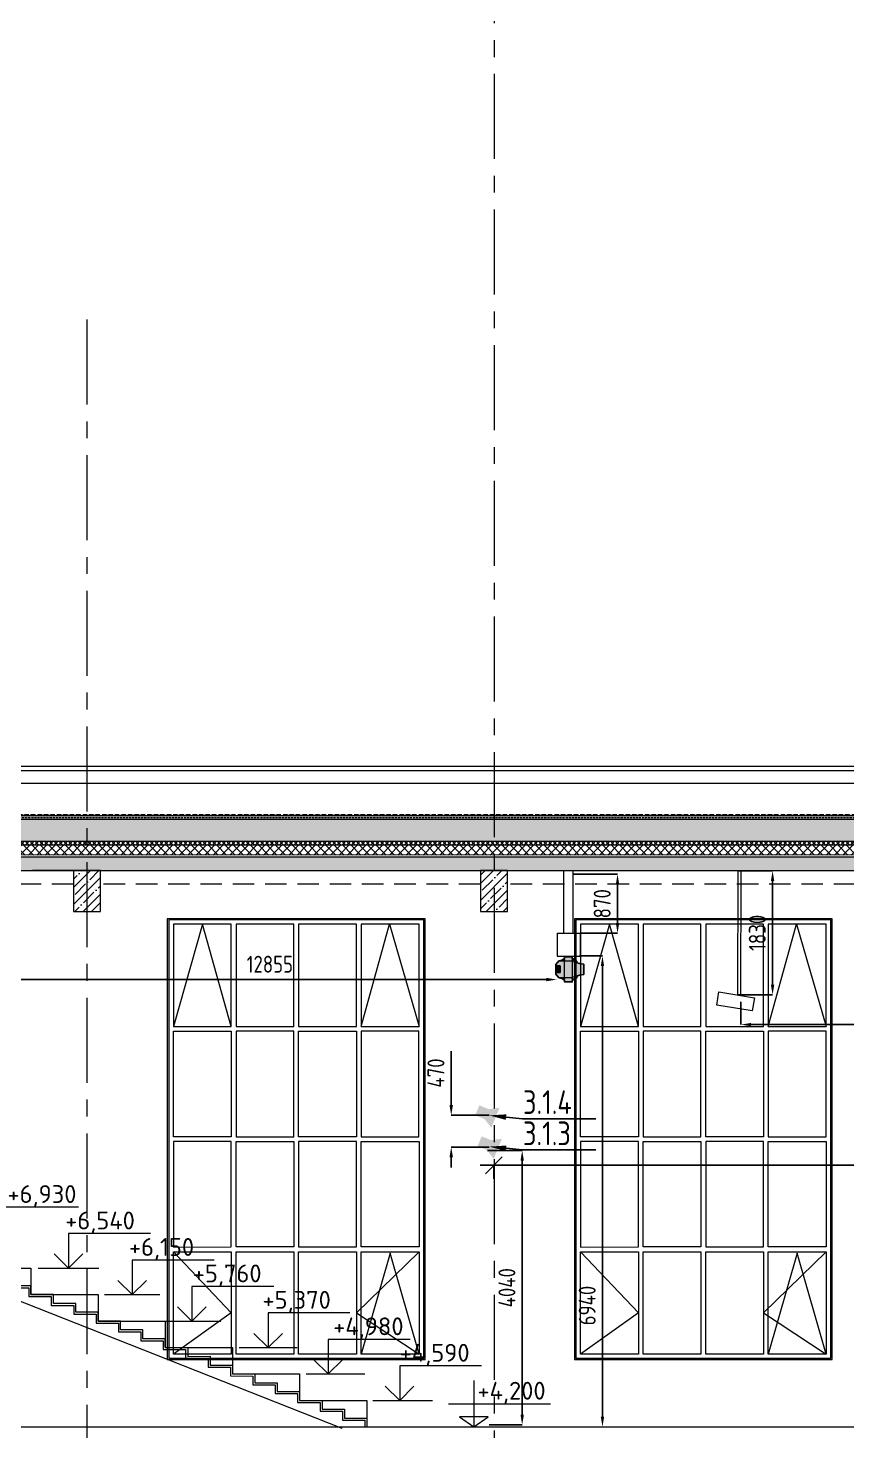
# Model space of a CAD drawing. Header units: millimetres. Extents: x 0 to 9491604, y -172998 to 295086.
# Drawn here: x 564408 to 576476, y -34291 to -13609 of the extents above; entities that cross this region are included whole.
import ezdxf
from ezdxf import colors
from ezdxf.entities.mleader import LeaderData, LeaderLine
from ezdxf.math import Vec2, Vec3

# ---------------------------------------------------------------- set-up
doc = ezdxf.new("R2010")
doc.units = ezdxf.units.MM
for name, pattern in [('ADSK_Штрих_ш3 п1_5', [4.5, 3, -1.5]), ('CENTER', [2, 1.25, -0.25, 0.25, -0.25]), ('CONTI', [0]), ('DASHED', [19.05, 12.7, -6.35]), ('HIDDEN2', [4.7625, 3.175, -1.5875])]:
    doc.linetypes.add(name, pattern=pattern)
for name, color, linetype, lineweight in [('24_Фасад_разрез_тонкая', 7, 'Continuous', 9), ('Lighting-Moving Light', 7, 'Continuous', 5), ('None', 7, 'Continuous', 5), ('АР_Окна', 4, 'Continuous', 9), ('АР_Оси', 7, 'Continuous', 25), ('АР_Отметки', 7, 'Continuous', 5), ('СТЕНЫ кирпич ЛИДЕР', 250, 'Continuous', 15), ('Штриховка', 7, 'Continuous', 5), ('Штриховка в сечении', 7, 'Continuous', 18)]:
    doc.layers.add(name, color=color, linetype=linetype, lineweight=lineweight)
doc.layers.add('EI_DIMS_DETAIL', color=7, linetype='Continuous')
doc.layers.add('PDF _0', color=7, linetype='Continuous')
doc.layers.add('Lighting-Input-2D', color=1, linetype='Continuous', lineweight=25, true_color=0xff0000)
doc.layers.add('АР_лестницы', color=7, linetype='Continuous', lineweight=15, true_color=0xff24ff)
doc.styles.add('PDF ISOCPEUR', font='isocpeur.ttf')
doc.styles.get("Standard").update_dxf_attribs({"font": 'GOST.TTF'})
doc.styles.add('ГОСТ 2.304', font='CS_Gost2304.shx', dxfattribs={"oblique": 10})
doc.dimstyles.get("Standard").update_dxf_attribs({"dimtxt": 250, "dimasz": 150, "dimexe": 0.18, "dimexo": 0.0625, "dimgap": 100, "dimtad": 1, "dimdec": 0, "dimrnd": 5, "dimzin": 0, "dimdsep": 46, "dimtxsty": 'Standard', "dimcen": 0.09, "dimadec": 0, "dimazin": 0, "dimtfac": 1, "dimtdec": 0, "dimtofl": 0, "dimtmove": 0, "dimatfit": 3, "dimfxl": 1, "dimtolj": 1, "dimtzin": 0, "dimarcsym": 0})
doc.dimstyles.new('СПДС', dxfattribs={"dimscale": 100, "dimtxt": 2.5, "dimasz": 2.5, "dimexe": 2, "dimexo": 0.625, "dimgap": 1, "dimtad": 1, "dimdec": 0, "dimrnd": 5, "dimtxsty": 'ГОСТ 2.304', "dimblk": 'OBLIQUE', "dimblk1": 'OBLIQUE', "dimblk2": 'OBLIQUE', "dimcen": 2.5, "dimdle": 2, "dimadec": 0, "dimazin": 2, "dimtfac": 0.75, "dimtdec": 4, "dimtmove": 1, "dimatfit": 3, "dimfxl": 1, "dimtfill": 1, "dimtolj": 1, "dimarcsym": 1})
pattern_1 = [(45, (117611.37, -326985.9), (-123.743687, 123.743687), []), (45, (117735.12, -326985.9), (-123.743687, 123.743687), [218.75, -43.75, 0, -43.75])]
pattern_2 = [(337.5886003, (-110766.57, -242659.351), (1.75006185, 4.243571658), [3.33838121, -1.251892954]), (67.5886003, (-110766.57, -242659.351), (-4.243571658, 1.75006185), [3.33838121, -1.251892954])]
pattern_3 = [(337.5886003, (-110732.3253, -243116.1396), (1.75006185, 4.243571658), [3.33838121, -1.251892954]), (67.5886003, (-110732.3253, -243116.1396), (-4.243571658, 1.75006185), [3.33838121, -1.251892954])]

# ---------------------------------------------------------------- blocks, each defined once
blk = doc.blocks.new('A$Cd8d14d9d')
at = {"lineweight": 9, "ltscale": 150}
for p, q in [((0, 682), (0, 0)), ((-372, 341), (1132, 341)), ((-380, 0), (380, 0))]:
    blk.add_line(p, q, dxfattribs=at)
blk.add_lwpolyline([(0, 0), (210, 147), (-210, 147), (0, 0)], dxfattribs=at)
blk = doc.blocks.new('*D307')
at = {"layer": 'Defpoints', "color": 0, "lineweight": 9, "transparency": 16777216}
for p in [(572536, -27289), (572873, -34229), (572873, -34229)]:
    blk.add_point(p, dxfattribs=at)
at = {"layer": 'EI_DIMS_DETAIL', "color": 0, "lineweight": -2, "transparency": 16777216}
for p, q in [((572536, -27289), (572873, -27289)), ((572873, -27439), (572873, -34079)), ((572873, -34229), (572873, -34229))]:
    blk.add_line(p, q, dxfattribs=at)
at = {"layer": 'EI_DIMS_DETAIL', "color": 0, "lineweight": 9, "transparency": 16777216}
for points in [[(572848, -27439), (572898, -27439), (572873, -27289)], [(572848, -34079), (572898, -34079), (572873, -34229)]]:
    blk.add_solid(points, dxfattribs=at)
at = {"layer": 'EI_DIMS_DETAIL', "color": 0, "lineweight": 9, "transparency": 16777216, "insert": (572648, -32443), "char_height": 250, "attachment_point": 5, "rotation": 90}
blk.add_mtext('\\A1;6940', dxfattribs=at)
blk = doc.blocks.new('*D308')
at = {"layer": 'Defpoints', "color": 0, "lineweight": 9, "transparency": 16777216}
for p in [(559345, -27635, -950), (559345, -27637), (572198, -27637)]:
    blk.add_point(p, dxfattribs=at)
at = {"layer": 'EI_DIMS_DETAIL', "color": 0, "lineweight": -2, "transparency": 16777216}
for p, q in [((559345, -27635), (559345, -27637)), ((572048, -27637), (559495, -27637)), ((572198, -27636), (572198, -27636))]:
    blk.add_line(p, q, dxfattribs=at)
at = {"layer": 'EI_DIMS_DETAIL', "color": 0, "lineweight": 9, "transparency": 16777216}
for points in [[(559495, -27612), (559495, -27662), (559345, -27637)], [(572048, -27612), (572048, -27662), (572198, -27637)]]:
    blk.add_solid(points, dxfattribs=at)
at = {"layer": 'EI_DIMS_DETAIL', "color": 0, "lineweight": 9, "transparency": 16777216, "insert": (567971, -27411), "char_height": 250, "attachment_point": 5}
blk.add_mtext('\\A1;12855', dxfattribs=at)
blk = doc.blocks.new('Group-202')
at = {"layer": 'Lighting-Input-2D', "linetype": 'Continuous', "lineweight": 0, "true_color": 0x00ffff}
blk.add_hatch(color=4, dxfattribs=at).paths.add_polyline_path([(-52, -122), (48, -122), (48, -172), (-52, -172)])
at = {"layer": 'Lighting-Moving Light', "linetype": 'Continuous', "lineweight": 0, "true_color": 0x00ffff, "transparency": 33554687}
h = blk.add_hatch(color=4, dxfattribs=at)
edge = h.paths.add_edge_path()
edge.add_line((127, -139), (71, -186))
edge.add_line((71, -186), (-71, -186))
edge.add_line((-71, -186), (-127, -139))
edge.add_line((-127, -139), (-127, -119))
edge.add_line((-127, -119), (-130, -116))
edge.add_line((-130, -116), (-130, -100))
edge.add_arc((-125, -90), 11.3, 231.4619, 243.69, ccw=False)
edge.add_arc((-52, -11), 119, 216.854, 227.8944, ccw=False)
edge.add_arc((-40, 0), 135, 204.9608, 217.5053, ccw=False)
edge.add_line((-162, -57), (-185, -57))
edge.add_line((-185, -57), (-185, 57))
edge.add_line((-185, 57), (-162, 57))
edge.add_arc((-40, 0), 135, 132.7569, 154.9971, ccw=False)
edge.add_arc((-129, 96), 4.36, 103.059, 133.878, ccw=False)
edge.add_line((-130, 100), (-130, 116))
edge.add_line((-130, 116), (-118, 127))
edge.add_arc((0, 1670), 1548, 265.6232, 266.354)
edge.add_line((-98, 125), (-87, 164))
edge.add_line((-87, 164), (-87, 164))
edge.add_line((-87, 164), (-75, 225))
edge.add_arc((-74, 225), 0.993, 89.652, 168.5638, ccw=False)
edge.add_line((-74, 226), (74, 226))
edge.add_arc((74, 225), 0.993, 11.4362, 90.348, ccw=False)
edge.add_line((75, 225), (87, 164))
edge.add_line((87, 164), (87, 164))
edge.add_line((87, 164), (98, 125))
edge.add_arc((0, 1670), 1548, 273.646, 274.3768)
edge.add_line((118, 127), (130, 116))
edge.add_line((130, 116), (130, 100))
edge.add_arc((129, 96), 4.36, 46.122, 76.941, ccw=False)
edge.add_arc((40, 0), 135, 25.0029, 47.2431, ccw=False)
edge.add_line((162, 57), (185, 57))
edge.add_line((185, 57), (185, -57))
edge.add_line((185, -57), (162, -57))
edge.add_arc((40, 0), 135, 322.4947, 335.0392, ccw=False)
edge.add_arc((52, -11), 119, 312.1056, 323.146, ccw=False)
edge.add_arc((125, -90), 11.3, 296.31, 308.5381, ccw=False)
edge.add_line((130, -100), (130, -116))
edge.add_line((130, -116), (127, -119))
edge.add_line((127, -119), (127, -139))
edge = h.paths.add_edge_path()
edge.add_line((130, 71), (130, 57))
edge.add_line((130, 57), (142, 57))
edge.add_arc((60, 0), 100, 34.7913, 44.4762)
edge.add_arc((129, 68), 3.3, 40.9213, 76.795)
edge = h.paths.add_edge_path()
edge.add_arc((-60, 0), 100, 135.5238, 145.2087)
edge.add_line((-142, 57), (-130, 57))
edge.add_line((-130, 57), (-130, 71))
edge.add_arc((-129, 68), 3.3, 103.205, 139.0787)
edge = h.paths.add_edge_path()
edge.add_line((-130, -71), (-130, -57))
edge.add_line((-130, -57), (-142, -57))
edge.add_arc((-60, 0), 100, 214.728, 224.4692)
edge.add_arc((-128, -67), 4.96, 223.9551, 248.3394)
edge = h.paths.add_edge_path()
edge.add_arc((60, 0), 100, 315.5308, 325.272)
edge.add_line((142, -57), (130, -57))
edge.add_line((130, -57), (130, -71))
edge.add_arc((128, -67), 4.96, 291.6606, 316.0449)
h = blk.add_hatch(color=4, dxfattribs=at)
edge = h.paths.add_edge_path()
edge.add_line((0, -186), (-71, -186))
edge.add_line((-71, -186), (-127, -139))
edge.add_line((-127, -139), (-127, 45))
edge.add_line((-127, 45), (-121, 51))
edge.add_line((-121, 51), (-87, 164))
edge.add_line((-87, 164), (-87, 164))
edge.add_line((-87, 164), (-75, 225))
edge.add_arc((-74, 225), 0.993, 89.652, 168.5638, ccw=False)
edge.add_line((-74, 226), (74, 226))
edge.add_arc((74, 225), 0.993, 11.4362, 90.348, ccw=False)
edge.add_line((75, 225), (87, 164))
edge.add_line((87, 164), (87, 164))
edge.add_line((87, 164), (121, 51))
edge.add_line((121, 51), (127, 45))
edge.add_line((127, 45), (127, -139))
edge.add_line((127, -139), (71, -186))
edge.add_line((71, -186), (0, -186))
blk.add_hatch(color=4, dxfattribs=at).paths.add_polyline_path([(-185, 57), (185, 57), (185, -57), (-185, -57)])
at = {"layer": 'Lighting-Input-2D', "flags": 128}
blk.add_lwpolyline([(-52, -122), (48, -122), (48, -172), (-52, -172)], close=True, dxfattribs=at)
at = {"layer": 'Lighting-Moving Light', "color": 7, "linetype": 'Continuous', "lineweight": 25, "transparency": 33554687, "flags": 128}
for points in [[(127, -139), (71, -186), (-71, -186), (-127, -139), (-127, -119), (-130, -116), (-130, -100, -0.053406), (-132, -99, -0.04821), (-147, -82, -0.05479), (-162, -57), (-185, -57), (-185, 57), (-162, 57, -0.097347), (-132, 99, -0.13529), (-130, 100), (-130, 116), (-118, 127, 0.003189), (-98, 125), (-87, 164), (-87, 164), (-75, 225, -0.358602), (-74, 226), (74, 226, -0.358602), (75, 225), (87, 164), (87, 164), (98, 125, 0.003189), (118, 127), (130, 116), (130, 100, -0.13529), (132, 99, -0.097347), (162, 57), (185, 57), (185, -57), (162, -57, -0.05479), (147, -82, -0.04821), (132, -99, -0.053406), (130, -100), (130, -116), (127, -119)], [(-131, 70, 0.042284), (-142, 57), (-130, 57), (-130, 71, 0.15782), (-131, 70)], [(130, 71), (130, 57), (142, 57, 0.042284), (131, 70, 0.15782), (130, 71)], [(-130, -71), (-130, -57), (-142, -57, 0.04253), (-131, -70, 0.1068), (-130, -71)], [(131, -70, 0.04253), (142, -57), (130, -57), (130, -71, 0.1068), (131, -70)]]:
    blk.add_lwpolyline(points, format="xyb", close=True, dxfattribs=at)
at = {"layer": 'Lighting-Moving Light', "color": 7, "linetype": 'Continuous', "lineweight": 18, "transparency": 33554687, "flags": 128}
blk.add_lwpolyline([(0, -186), (-71, -186), (-127, -139), (-127, 45), (-121, 51), (-87, 164), (-87, 164), (-75, 225, -0.358602), (-74, 226), (74, 226, -0.358602), (75, 225), (87, 164), (87, 164), (121, 51), (127, 45), (127, -139), (71, -186)], format="xyb", close=True, dxfattribs=at)
blk.add_lwpolyline([(-185, 57), (185, 57), (185, -57), (-185, -57)], close=True, dxfattribs=at)
at = {"layer": 'None', "color": 0, "flags": 1}
for tag in ['3D_Symbol_Name', 'Model_Name', 'Inst_Type', 'FixtureID', 'GDTF_Fixture_Name', 'GDTF_Fixture_Mode', 'Power_Connector', 'Wattage', 'Lamp', 'Frame_Size_Imp', 'Frame_Size_Metric', 'Weight', 'Device_Type', 'Beam_Angle', 'Field_Angle', 'Beam_Angle_2', 'Field_Angle_2', 'Candlepower', 'Num_Channels', 'Remarks', 'Drawn_By']:
    blk.add_attdef(tag, (-185, -186), '', height=0.18, dxfattribs=at)
blk = doc.blocks.new('NNA_TransformGroup (2D)-81')
at = {"layer": 'None', "color": 7, "transparency": 33554687}
blk.add_blockref('Group-202', (0, 0), dxfattribs=at)
blk = doc.blocks.new('Lighting Device (2D)-81')
at = {"layer": 'None', "color": 7, "transparency": 33554687}
blk.add_blockref('NNA_TransformGroup (2D)-81', (0, 0), dxfattribs=at)
at = {"layer": 'None', "color": 0, "flags": 1}
for tag in ['3D_Symbol_Name', 'Model_Name', 'Inst_Type', 'FixtureID', 'GDTF_Fixture_Name', 'GDTF_Fixture_Mode', 'Power_Connector', 'Wattage', 'Lamp', 'Frame_Size_Imp', 'Frame_Size_Metric', 'Weight', 'Device_Type', 'Beam_Angle', 'Field_Angle', 'Beam_Angle_2', 'Field_Angle_2', 'Candlepower', 'Num_Channels', 'Remarks', 'Drawn_By']:
    blk.add_attdef(tag, (8075, -9011), '', height=0.18, dxfattribs=at)
blk = doc.blocks.new('*D309')
at = {"layer": 'Defpoints', "color": 0, "lineweight": 9, "transparency": 16777216}
for p in [(572442, -26084), (573095, -26084), (572545, -26954)]:
    blk.add_point(p, dxfattribs=at)
at = {"layer": 'EI_DIMS_DETAIL', "color": 0, "lineweight": -2, "transparency": 16777216}
for p, q in [((572442, -26084), (573095, -26084)), ((573095, -26804), (573095, -26234)), ((572545, -26954), (573095, -26954))]:
    blk.add_line(p, q, dxfattribs=at)
at = {"layer": 'EI_DIMS_DETAIL', "color": 0, "lineweight": 9, "transparency": 16777216}
for points in [[(573070, -26234), (573120, -26234), (573095, -26084)], [(573070, -26804), (573120, -26804), (573095, -26954)]]:
    blk.add_solid(points, dxfattribs=at)
at = {"layer": 'EI_DIMS_DETAIL', "color": 0, "lineweight": 9, "transparency": 16777216, "insert": (572869, -26519), "char_height": 250, "attachment_point": 5, "rotation": 90}
blk.add_mtext('\\A1;870', dxfattribs=at)
blk = doc.blocks.new('*D302')
at = {"layer": 'Defpoints', "color": 0, "lineweight": 9, "transparency": 16777216}
for p in [(571178, -30159), (571205, -34201), (571690, -34201)]:
    blk.add_point(p, dxfattribs=at)
at = {"layer": 'EI_DIMS_DETAIL', "color": 0, "lineweight": -2, "transparency": 16777216}
for p, q in [((571178, -30159), (571691, -30159)), ((571690, -30309), (571690, -34051)), ((571205, -34201), (571691, -34201))]:
    blk.add_line(p, q, dxfattribs=at)
at = {"layer": 'EI_DIMS_DETAIL', "color": 0, "lineweight": 9, "transparency": 16777216}
for points in [[(571665, -30309), (571715, -30309), (571690, -30159)], [(571665, -34051), (571715, -34051), (571690, -34201)]]:
    blk.add_solid(points, dxfattribs=at)
at = {"layer": 'EI_DIMS_DETAIL', "color": 0, "lineweight": 9, "transparency": 16777216, "insert": (571465, -32180), "char_height": 250, "attachment_point": 5, "rotation": 90}
blk.add_mtext('\\A1;4040', dxfattribs=at)
blk = doc.blocks.new('*D303')
at = {"layer": 'Defpoints', "color": 0, "lineweight": 9, "transparency": 16777216}
for p in [(570644, -29638), (571205, -29638), (571205, -30107)]:
    blk.add_point(p, dxfattribs=at)
at = {"layer": 'EI_DIMS_DETAIL', "color": 0, "lineweight": -2, "transparency": 16777216}
for p, q in [((570644, -29488), (570644, -28691)), ((571205, -29638), (570644, -29638)), ((571205, -30107), (570644, -30107)), ((570644, -30257), (570644, -30407))]:
    blk.add_line(p, q, dxfattribs=at)
at = {"layer": 'EI_DIMS_DETAIL', "color": 0, "lineweight": 9, "transparency": 16777216}
for points in [[(570619, -29488), (570669, -29488), (570644, -29638)], [(570619, -30257), (570669, -30257), (570644, -30107)]]:
    blk.add_solid(points, dxfattribs=at)
at = {"layer": 'EI_DIMS_DETAIL', "color": 0, "lineweight": 9, "transparency": 16777216, "insert": (570419, -29015), "char_height": 250, "attachment_point": 5, "rotation": 90}
blk.add_mtext('\\A1;470', dxfattribs=at)
blk = doc.blocks.new('_Oblique')
at = {"color": 0, "linetype": 'ByBlock', "lineweight": -2}
blk.add_line((-0.5, -0.5), (0.5, 0.5), dxfattribs=at)
blk = doc.blocks.new('*D304')
at = {"layer": 'Defpoints', "color": 0, "lineweight": 9, "ltscale": 100, "transparency": 16777216}
for p in [(571272, -30320), (583059, -30320), (583059, -30374)]:
    blk.add_point(p, dxfattribs=at)
at = {"layer": 'EI_DIMS_DETAIL', "color": 0, "lineweight": -2, "ltscale": 100, "transparency": 16777216}
for p, q in [((571072, -30374), (583259, -30374)), ((571272, -30382), (571272, -30574)), ((583059, -30382), (583059, -30574))]:
    blk.add_line(p, q, dxfattribs=at)
at = {"layer": 'EI_DIMS_DETAIL', "color": 0, "lineweight": -2, "ltscale": 100, "transparency": 16777216, "xscale": 250, "yscale": 250, "zscale": 250, "rotation": 180}
blk.add_blockref('_Oblique', (571272, -30374), dxfattribs=at)
at = {"layer": 'EI_DIMS_DETAIL', "color": 0, "lineweight": -2, "ltscale": 100, "transparency": 16777216, "xscale": 250, "yscale": 250, "zscale": 250}
blk.add_blockref('_Oblique', (583059, -30374), dxfattribs=at)
at = {"layer": 'EI_DIMS_DETAIL', "color": 0, "lineweight": 9, "ltscale": 100, "transparency": 16777216, "insert": (577165, -30149), "char_height": 250, "attachment_point": 5, "style": 'ГОСТ 2.304', "bg_fill": 3, "box_fill_scale": 1.1, "bg_fill_color": 256, "bg_fill_true_color": 13158600, "bg_fill_transparency": 0}
blk.add_mtext('\\A1;11785', dxfattribs=at)
blk = doc.blocks.new('*D305')
at = {"color": 0, "lineweight": -2, "transparency": 16777216}
for p, q in [((574914, -27964), (574914, -28301)), ((575064, -28301), (582760, -28301)), ((582910, -28340), (582910, -28300))]:
    blk.add_line(p, q, dxfattribs=at)
at = {"color": 0, "lineweight": 9, "transparency": 16777216}
for points in [[(575064, -28276), (575064, -28326), (574914, -28301)], [(582760, -28276), (582760, -28326), (582910, -28301)]]:
    blk.add_solid(points, dxfattribs=at)
at = {"layer": 'Defpoints', "color": 0, "lineweight": 9, "transparency": 16777216}
for p in [(574914, -27964, 0), (582910, -28301), (582910, -28340, 0)]:
    blk.add_point(p, dxfattribs=at)
at = {"color": 0, "lineweight": 9, "transparency": 16777216, "insert": (578752, -28076), "char_height": 250, "attachment_point": 5}
blk.add_mtext('\\A1;7995', dxfattribs=at)
blk = doc.blocks.new('*D310')
at = {"layer": 'Defpoints', "color": 0, "lineweight": 9, "transparency": 16777216}
for p in [(574913, -26034), (575380, -26034), (574911, -27862)]:
    blk.add_point(p, dxfattribs=at)
at = {"layer": 'EI_DIMS_DETAIL', "color": 0, "lineweight": -2, "transparency": 16777216}
for p, q in [((574913, -26034), (575380, -26034)), ((575380, -27712), (575380, -26184)), ((574911, -27862), (575380, -27862))]:
    blk.add_line(p, q, dxfattribs=at)
at = {"layer": 'EI_DIMS_DETAIL', "color": 0, "lineweight": 9, "transparency": 16777216}
for points in [[(575355, -26184), (575405, -26184), (575380, -26034)], [(575355, -27712), (575405, -27712), (575380, -27862)]]:
    blk.add_solid(points, dxfattribs=at)
at = {"layer": 'EI_DIMS_DETAIL', "color": 0, "lineweight": 9, "transparency": 16777216, "insert": (575155, -26948), "char_height": 250, "attachment_point": 5, "rotation": 90}
blk.add_mtext('\\A1;1830', dxfattribs=at)

msp = doc.modelspace()

# ---------------------------------------------------------------- hatches: boundary and pattern name
at = {"lineweight": 9, "ltscale": 100, "transparency": 33554687}
h = msp.add_hatch(dxfattribs=at)
h.set_pattern_fill('ANSI35', color=0, scale=700)
h.set_pattern_definition(pattern_1)
h.paths.add_polyline_path([(607535.1, -25831.3), (558720, -25831.3), (558720.1, -26031.3), (570820.2, -26031.4), (570876.1, -26031.3), (607535.1, -26031.2)])
h = msp.add_hatch(dxfattribs=at)
h.set_pattern_fill('ANSI35', color=0, scale=700)
h.set_pattern_definition(pattern_1)
h.paths.add_polyline_path([(565474.4, -26031.3), (565075.7, -26031.3), (565075.3, -26631.3), (565075.2, -26631.3), (565275.1, -26631.3), (565476.1, -26631.3)])
h = msp.add_hatch(dxfattribs=at)
h.set_pattern_fill('ANSI35', color=0, scale=700)
h.set_pattern_definition(pattern_1)
h.paths.add_polyline_path([(571474.4, -26031.3), (571075.7, -26031.3), (571075.3, -26631.3), (571275.1, -26631.3), (571075.2, -26631.3), (571476.1, -26631.3)])
at = {"lineweight": 9}
h = msp.add_hatch(dxfattribs=at)
h.set_pattern_fill('ANGLE', color=5, scale=0.657162, angle=-22.4114)
h.set_pattern_definition(pattern_2)
h.paths.add_polyline_path([(571058.5, -29490.9), (571196.6, -29547.8), (571136, -29694.7), (570997.9, -29637.8)])
edge = h.paths.add_edge_path()
edge.add_line((571196.6, -29547.8), (571356.8, -29526.4))
h = msp.add_hatch(dxfattribs=at)
h.set_pattern_fill('ANGLE', color=5, scale=0.657162, angle=-22.4114)
h.set_pattern_definition(pattern_2)
edge = h.paths.add_edge_path()
edge.add_line((571196.6, -29547.8), (571356.8, -29526.4))
edge.add_line((571356.8, -29526.4), (571234.8, -29822.4))
edge.add_line((571136, -29694.7), (571234.8, -29822.4))
h = msp.add_hatch(dxfattribs=at)
h.set_pattern_fill('ANGLE', color=5, scale=0.657162, angle=-22.4114)
h.set_pattern_definition(pattern_3)
h.paths.add_polyline_path([(571092.7, -29947.6), (571230.8, -30004.6), (571170.2, -30151.5), (571032.2, -30094.6)])
edge = h.paths.add_edge_path()
edge.add_line((571230.8, -30004.6), (571391.1, -29983.2))
h = msp.add_hatch(dxfattribs=at)
h.set_pattern_fill('ANGLE', color=5, scale=0.657162, angle=-22.4114)
h.set_pattern_definition(pattern_3)
edge = h.paths.add_edge_path()
edge.add_line((571230.8, -30004.6), (571391.1, -29983.2))
edge.add_line((571391.1, -29983.2), (571269, -30279.2))
edge.add_line((571170.2, -30151.5), (571269, -30279.2))
at = {"layer": 'Штриховка', "lineweight": 9, "transparency": 33554636}
h = msp.add_hatch(dxfattribs=at)
h.set_pattern_fill('AR-SAND', color=256, scale=20)
h.set_pattern_definition([(37.5, (117611.372, -326985.25), (-1.2598672, 38.5364754), [0, -30.4, 0, -34, 0, -32.5]), (7.5, (117611.37, -326985.25), (35.395534, 56.4429213), [0, -16.4, 0, -27.4, 0, -10.5]), (327.5, (117586.772, -326985.25), (62.2828372, 0.113181), [0, -10, 0, -36, 0, -47]), (317.5, (117586.77, -326985.25), (60.122532, 17.5535113), [0, -5, 0, -23.6, 0, -27])])
h.paths.add_polyline_path([(607149.3, -25219.8), (607149.3, -25271.7), (559100.8, -25271.8), (559100.8, -25219.7)])
h = msp.add_hatch(dxfattribs=at)
h.set_pattern_fill('ANSI37', color=256, scale=400)
h.set_pattern_definition([(45, (423361.767, -326958.16), (-35.355339, 35.355339), []), (135, (423361.767, -326958.16), (-35.355339, -35.355339), [])])
h.paths.add_polyline_path([(607149.3, -25599.3), (607149.3, -25651.2), (559100.8, -25651.3), (559100.8, -25599.2)])
h = msp.add_hatch(dxfattribs=at)
h.set_pattern_fill('ANSI37', color=256, scale=700)
h.set_pattern_definition([(45, (117611.44, -326955.85), (-61.871843, 61.871843), []), (135, (117611.44, -326955.85), (-61.871843, -61.871843), [])])
h.paths.add_polyline_path([(607025.1, -25651.3), (559360.1, -25651.3), (559360.2, -25801.2), (570720.2, -25801.3), (570746.4, -25801.3), (607025.1, -25801.3)])
at = {"layer": 'Штриховка в сечении', "lineweight": 9, "ltscale": 2, "transparency": 33554636}
h = msp.add_hatch(dxfattribs=at)
h.set_pattern_fill('GRAVEL', color=256, scale=400)
h.set_pattern_definition([(228.0127875, (117899.372, -326585.895), (-3200, -3600), [53.8144, -5327.63522]), (184.9697407, (117863.372, -326625.895), (4800, 400), [92.3472, -9142.3699]), (132.510447, (117771.372, -326633.895), (4000, -4400), [65.1152, -6446.41304]), (267.273689, (117615.372, -326733.895), (400, 8000), [84.0952, -8325.42322]), (292.833654, (117611.372, -326817.895), (-2000, 4800), [82.462, -8163.74925]), (357.273689, (117643.372, -326893.895), (-8000, 400), [84.0952, -8325.42322]), (37.6942405, (117727.372, -326897.895), (-5200, -4000), [111.2116, -11009.93942]), (72.2553284, (117815.372, -326829.895), (2800, 8800), [104.9952, -10394.5286]), (121.4295656, (117847.372, -326729.895), (-3200, 5200), [84.38, -8353.62924]), (175.236358, (117803.372, -326657.895), (4400, -400), [96.3328, -4720.30503]), (222.3974378, (117707.372, -326649.895), (-4800, -4400), [124.5792, -12333.35]), (138.814075, (118011.372, -326737.895), (-2800, 2400), [42.5204, -4209.53793]), (171.4692344, (117979.372, -326709.895), (5200, -800), [80.8948, -8008.60457]), (225, (117899.37, -326697.9), (-4e-14, -400), [56.5684, -509.11702]), (203.19859, (117871.37, -326649.895), (2000, 800), [30.4632, -3015.84604]), (291.80141, (117843.37, -326661.895), (-400, 1200), [43.0812, -2110.98472]), (30.963757, (117859.37, -326701.895), (1200, 800), [69.9716, -2262.40916]), (161.56505, (117919.37, -326665.9), (800, -400), [50.5964, -1214.31466]), (16.3895403, (117611.372, -326661.895), (4000, 1200), [70.88, -7017.13806]), (70.346176, (117679.372, -326641.895), (-1600, -4400), [59.4644, -5886.9631]), (293.19859, (117919.37, -326585.895), (-800, 2000), [60.926, -2985.38324]), (343.6104597, (117943.372, -326641.895), (-4000, 1200), [70.88, -7017.13806]), (339.443955, (117611.372, -326909.895), (-2000, 800), [68.352, -3349.2495]), (294.7751406, (117675.372, -326933.895), (-2000, 4400), [57.2712, -5669.85723]), (66.80141, (117923.37, -326985.895), (800, 2000), [60.926, -2985.38324]), (17.3540246, (117947.372, -326929.895), (-5200, -1600), [67.0524, -6638.16945]), (69.443955, (117727.372, -326985.895), (-800, -2000), [34.176, -3383.4255]), (101.309932, (117899.37, -326985.895), (-400, 1600), [20.396, -2019.2118]), (165.963757, (117895.37, -326965.895), (1200, -400), [82.462, -1566.78025]), (186.009006, (117815.372, -326945.895), (4000, 400), [76.42, -7565.56927]), (303.690068, (117859.37, -326737.9), (-400, 800), [57.6888, -1384.5317]), (353.1572266, (117891.372, -326785.895), (6800, -800), [100.7176, -9971.02505]), (60.945396, (117991.372, -326797.895), (-1600, -2800), [41.1824, -4077.06966]), (90, (118011.37, -326761.9), (-400, 400), [24, -376]), (120.256437, (117807.372, -326933.895), (1600, -2800), [55.5696, -5501.408]), (48.0127875, (117779.372, -326885.895), (3200, 3600), [107.6288, -5273.82082]), (0, (117851.37, -326805.9), (400, 400), [104, -296]), (325.3048465, (117955.372, -326805.895), (4000, -2800), [63.2456, -6261.30972]), (254.054604, (118007.37, -326841.895), (-400, -1600), [58.2408, -2853.80316]), (207.6459754, (117991.372, -326897.895), (-7600, -4000), [94.826, -9387.78967]), (175.4260787, (117907.372, -326941.895), (-5200, 400), [100.3196, -9931.62936])])
h.paths.add_polyline_path([(607148.8, -25271.8), (559100.8, -25271.8), (559100.9, -25599.2), (570720.2, -25599.2), (570862.4, -25599.2), (607149.8, -25599.3)])

# ---------------------------------------------------------------- linework, layer by layer
at = {"lineweight": 9, "ltscale": 150}
msp.add_line((559100.8, -25219.8), (607149.3, -25219.8), dxfattribs=at)
at = {"linetype": 'ADSK_Штрих_ш3 п1_5', "lineweight": 9, "ltscale": 10}
msp.add_line((559100.8, -25249.6), (607149.3, -25249.6), dxfattribs=at)
at = {"color": 1, "lineweight": 9}
for p, q in [((572304.1, -26954.4), (572304.1, -26044.8)), ((572440.7, -26954.4), (572440.7, -26042.6))]:
    msp.add_line(p, q, dxfattribs=at)
at = {"lineweight": 9}
for p, q in [((572206.9, -26954.4), (572206.9, -27292.4)), ((572206.9, -26954.4), (572544.9, -26954.4)), ((572544.9, -26954.4), (572544.9, -27292.4)), ((572206.9, -27292.4), (572544.9, -27292.4))]:
    msp.add_line(p, q, dxfattribs=at)
at = {"lineweight": 9, "ltscale": 100}
for points in [[(565075.2, -26631.3), (565474.9, -26631.3), (565474.9, -26031.3), (565075.2, -26031.3)], [(571075.2, -26631.3), (571474.9, -26631.3), (571474.9, -26031.3), (571075.2, -26031.3)]]:
    msp.add_lwpolyline(points, close=True, dxfattribs=at)
at = {"color": 1, "lineweight": 9, "elevation": -893.3}
msp.add_lwpolyline([(574873.5, -26034.4), (574913, -26034.4), (574907.8, -27862.6), (574868.3, -27862.6)], close=True, dxfattribs=at)
at = {"lineweight": 9, "elevation": -893.3}
msp.add_lwpolyline([(575111.4, -27904), (575078.2, -28100), (574556.6, -28011.8), (574589.8, -27815.8)], close=True, dxfattribs=at)
at = {"layer": '24_Фасад_разрез_тонкая', "linetype": 'DASHED', "lineweight": 9, "ltscale": 7}
msp.add_line((559100.8, -25213.8), (607149.3, -25213.8), dxfattribs=at)
at = {"layer": '24_Фасад_разрез_тонкая', "linetype": 'DASHED', "lineweight": 9, "ltscale": 5}
msp.add_line((559211.8, -25203.5), (607044.2, -25203.5), dxfattribs=at)
at = {"layer": '24_Фасад_разрез_тонкая', "lineweight": 9}
for points in [[(607149.3, -25599.3), (559100.8, -25599.2)], [(607026.1, -25800.2), (559360.2, -25801.2)]]:
    msp.add_lwpolyline(points, dxfattribs=at)
at = {"layer": 'PDF _0', "lineweight": 9, "elevation": -1900}
for points in [[(565152.9, -30991.3), (563946.9, -30991.3), (563946.9, -31501.3), (563733.6, -31292.4), (563946.9, -31501.3), (564155.9, -31292.4)], [(566210, -31381.3), (565004.1, -31381.3), (565004.1, -31891.3), (564790.8, -31682.4), (565004.1, -31891.3), (565213, -31682.4)], [(567149.1, -31771.3), (565943.2, -31771.3), (565943.2, -32281.3), (565729.8, -32072.4), (565943.2, -32281.3), (566152.1, -32072.4)], [(568029.2, -32161.3), (566823.3, -32161.3), (566823.3, -32671.3), (566610, -32462.4), (566823.3, -32671.3), (567032.2, -32462.4)]]:
    msp.add_lwpolyline(points, dxfattribs=at)
at = {"layer": 'PDF _0', "lineweight": 9}
for points in [[(569152, -32551.4), (567946.1, -32551.4), (567946.1, -33061.3), (567732.7, -32852.4), (567946.1, -33061.3), (568155, -32852.4)], [(570036.6, -32941.4), (568830.6, -32941.4), (568830.6, -33451.3), (568617.3, -33242.4), (568830.6, -33451.3), (569039.6, -33242.4)], [(571090.5, -33331.4), (569884.6, -33331.4), (569884.6, -33841.3), (569671.2, -33632.4), (569884.6, -33841.3), (570093.5, -33632.4)]]:
    msp.add_lwpolyline(points, dxfattribs=at)
at = {"layer": 'АР_лестницы', "color": 3, "linetype": 'HIDDEN2', "lineweight": 9, "ltscale": 100}
for p, q in [((565075.2, -26231.1), (559360.1, -26231.1)), ((571075.2, -26231.1), (565474.9, -26231.1)), ((577075.2, -26231.1), (571474.9, -26231.1))]:
    msp.add_line(p, q, dxfattribs=at)
at = {"layer": 'АР_лестницы', "color": 18, "linetype": 'CONTI', "lineweight": 9, "ltscale": 10, "true_color": 0x000000}
msp.add_line((560537.2, -30901.3, 2028.5), (569034.1, -34248.4, 71.6), dxfattribs=at)
for points in [[(563760.1, -32051.4), (564090.1, -32051.4), (564090.1, -32181.4), (564420.1, -32181.3), (564420.1, -32311.3), (564750.1, -32311.4), (564750.1, -32441.4), (565080.1, -32441.4), (565080.1, -32571.4), (565410.1, -32571.4), (565410.1, -32701.4), (565740.1, -32701.4), (565740.1, -32831.4), (566070.1, -32831.4), (566070.1, -32961.4), (566400.1, -32961.4), (566400.1, -33091.4), (566730.1, -33091.4), (566730.1, -33191.4)], [(566430.1, -33061.4), (566430.1, -32931.4), (566100.1, -32931.4), (566100.1, -32801.4), (565770.1, -32801.4), (565770.1, -32671.4), (565440.1, -32671.4), (565440.1, -32541.4), (565110.1, -32541.4), (565110.1, -32411.4), (564780.1, -32411.4), (564780.1, -32281.4), (564450.1, -32281.3), (564450.1, -32151.3), (564120.1, -32151.4)], [(566430.1, -33061.4), (566760.1, -33061.4), (566760.1, -33191.4), (567090.1, -33191.2), (567090.1, -33321.2), (567420.1, -33321.2), (567420.1, -33451.2), (567750.1, -33451.4), (567750.1, -33581.4), (568080.1, -33581.4), (568080.1, -33711.4), (568410.1, -33711.2), (568410.1, -33841.2), (568740.1, -33841.3), (568740.1, -33971.3), (569070.1, -33971.3), (569070.1, -34101.3), (569400.1, -34101.2), (569400.1, -34231.2), (569400.1, -34231.2), (569400.1, -34231.2)], [(566430.1, -33091.4), (566730.1, -33091.4), (566730.1, -33221.4), (567060.1, -33221.2), (567060.1, -33351.2), (567390.1, -33351.2), (567390.1, -33481.2), (567720.1, -33481.4), (567720.1, -33611.4), (568050.1, -33611.4), (568050.1, -33741.4), (568380.1, -33741.2), (568380.1, -33871.2), (568710.1, -33871.3), (568710.1, -34001.3), (569040.1, -34001.3), (569040.1, -34131.3), (569370.1, -34131.2), (569370.1, -34231.2)]]:
    msp.add_lwpolyline(points, dxfattribs=at)
at = {"layer": 'АР_Окна', "lineweight": 9, "ltscale": 150, "elevation": -0.2}
for points in [[(570259.9, -26739.3), (566459.9, -26739.3), (566459.9, -33239.3), (570259.9, -33239.3)], [(570239.9, -26757.8), (566479.9, -26757.8), (566479.9, -33219.3), (570239.9, -33219.3)], [(566549.9, -28328.2), (567402.4, -28328.2), (567402.4, -26817.8), (566549.9, -26817.8)], [(567472.4, -28328.2), (568324.9, -28328.2), (568324.9, -26817.8), (567472.4, -26817.8)], [(568394.9, -28328.2), (569247.4, -28328.2), (569247.4, -26817.8), (568394.9, -26817.8)], [(569317.4, -28328.2), (570169.9, -28328.2), (570169.9, -26817.8), (569317.4, -26817.8)], [(576259.9, -26739.3), (572459.9, -26739.3), (572459.9, -33239.3), (576259.9, -33239.3)], [(576239.9, -26757.8), (572479.9, -26757.8), (572479.9, -33219.3), (576239.9, -33219.3)], [(572549.9, -28328.2), (573402.4, -28328.2), (573402.4, -26817.8), (572549.9, -26817.8)], [(573472.4, -28328.2), (574324.9, -28328.2), (574324.9, -26817.8), (573472.4, -26817.8)], [(574394.9, -28328.2), (575247.4, -28328.2), (575247.4, -26817.8), (574394.9, -26817.8)], [(575317.4, -28328.2), (576169.9, -28328.2), (576169.9, -26817.8), (575317.4, -26817.8)], [(567402.4, -29953.6), (566549.9, -29953.6), (566549.9, -28398.2), (567402.4, -28398.2)], [(568324.9, -29953.6), (568324.9, -28398.2), (567472.4, -28398.2), (567472.4, -29953.6)], [(568394.9, -29953.6), (568394.9, -28398.2), (569247.4, -28398.2), (569247.4, -29953.6)], [(569317.4, -29953.6), (570167.7, -29953.6), (570167.7, -28398.2), (569317.4, -28398.2)], [(573402.4, -29953.6), (572549.9, -29953.6), (572549.9, -28398.2), (573402.4, -28398.2)], [(574324.9, -29953.6), (574324.9, -28398.2), (573472.4, -28398.2), (573472.4, -29953.6)], [(574394.9, -29953.6), (574394.9, -28398.2), (575247.4, -28398.2), (575247.4, -29953.6)], [(575317.4, -29953.6), (576167.7, -29953.6), (576167.7, -28398.2), (575317.4, -28398.2)], [(567402.4, -30023.6), (566548.7, -30025), (566548.7, -31580.4), (567402.4, -31578.9)], [(568324.9, -30023.6), (568324.9, -31578.9), (567472.4, -31578.9), (567472.4, -30023.6)], [(568394.9, -30023.6), (568394.9, -31578.9), (569247.4, -31578.9), (569247.4, -30023.6)], [(569317.4, -30023.6), (570169.9, -30023.6), (570169.9, -31578.9), (569317.4, -31578.9)], [(573402.4, -30023.6), (572548.7, -30025), (572548.7, -31580.4), (573402.4, -31578.9)], [(574324.9, -30023.6), (574324.9, -31578.9), (573472.4, -31578.9), (573472.4, -30023.6)], [(574394.9, -30023.6), (574394.9, -31578.9), (575247.4, -31578.9), (575247.4, -30023.6)], [(575317.4, -30023.6), (576169.9, -30023.6), (576169.9, -31578.9), (575317.4, -31578.9)], [(567402.4, -33159.3), (566549.9, -33159.3), (566549.9, -31648.9), (567402.4, -31648.9)], [(567472.4, -31648.9), (568324.9, -31648.9), (568324.9, -33159.3), (567472.4, -33159.3)], [(568394.9, -31648.9), (569247.4, -31648.9), (569247.4, -33159.3), (568394.9, -33159.3)], [(569317.4, -31648.9), (570169.9, -31648.9), (570169.9, -33159.3), (569317.4, -33159.3)], [(573402.4, -33159.3), (572549.9, -33159.3), (572549.9, -31648.9), (573402.4, -31648.9)], [(573472.4, -31648.9), (574324.9, -31648.9), (574324.9, -33159.3), (573472.4, -33159.3)], [(574394.9, -31648.9), (575247.4, -31648.9), (575247.4, -33159.3), (574394.9, -33159.3)], [(575317.4, -31648.9), (576169.9, -31648.9), (576169.9, -33159.3), (575317.4, -33159.3)]]:
    msp.add_lwpolyline(points, close=True, dxfattribs=at)
for points in [[(567402.4, -28328.2), (566976.2, -26817.8), (566549.9, -28328.2)], [(569317.4, -28328.2), (569733.7, -26817.8), (570169.9, -28328.2)], [(573402.4, -28328.2), (572976.2, -26817.8), (572549.9, -28328.2)], [(575317.4, -28328.2), (575733.7, -26817.8), (576169.9, -28328.2)], [(566549.9, -31648.9), (567402.4, -32551.6), (566549.9, -33159.3)], [(570169.9, -31648.9), (569247.4, -32550.1), (570169.9, -33159.3), (569743.7, -31668.9), (569317.4, -33159.3)], [(572549.9, -31648.9), (573402.4, -32551.6), (572549.9, -33159.3)], [(576169.9, -31648.9), (575247.4, -32550.1), (576169.9, -33159.3), (575743.7, -31668.9), (575317.4, -33159.3)]]:
    msp.add_lwpolyline(points, dxfattribs=at)
at = {"layer": 'АР_Оси', "color": 6, "linetype": 'CENTER', "lineweight": 9, "ltscale": 1000}
for p, q in [((571275.1, -12285.8), (571275.1, -43651.4)), ((565275.1, -17907.1), (565275.1, -43651.4))]:
    msp.add_line(p, q, dxfattribs=at)
at = {"layer": 'АР_Отметки', "color": 18, "lineweight": 9, "true_color": 0x000000}
for p, q in [((565356.8, -26031.3, -40), (564471.6, -26031.3, -40)), ((564558, -31891.3, -1900), (565450.3, -31891.3, -1900)), ((565536.1, -32281.3, -1900), (566350.3, -32281.3, -1900)), ((566396.4, -32671.3, -1900), (567250.3, -32671.3, -1900)), ((567519.6, -33061.3), (568372.6, -33061.3)), ((568507.7, -33451.3), (569370.2, -33451.3)), ((569487.4, -33841.3), (570369.1, -33841.3))]:
    msp.add_line(p, q, dxfattribs=at)
at = {"layer": 'СТЕНЫ кирпич ЛИДЕР', "lineweight": 9, "ltscale": 100}
for p, q in [((558539.9, -24491.4), (607715.2, -24491.4)), ((559386.1, -24556.2), (607011.2, -24556.2)), ((559366, -24742.3), (607023.1, -24742.3)), ((559100.8, -25271.8), (607149.3, -25271.8)), ((559360.2, -25651.2), (607149.3, -25651.3)), ((559360.1, -26031.3), (583454.9, -26031.3)), ((559360.1, -34231.3), (583074.9, -34231.3))]:
    msp.add_line(p, q, dxfattribs=at)
msp.add_lwpolyline([(558720.1, -26031.3), (607535.1, -26031.2), (607535.1, -25831.3), (558720.1, -25831.3)], close=True, dxfattribs=at)
at = {"layer": 'СТЕНЫ кирпич ЛИДЕР', "lineweight": 9, "ltscale": 100, "elevation": -1900}
msp.add_lwpolyline([(559360.1, -30721.2), (560580.1, -30721.2), (560580.1, -30721.2), (561480.1, -30721.2), (561480.1, -31111.2), (562470.1, -31111.2), (562470.1, -31501.2), (563460.1, -31501.3), (563460.1, -31891.3), (564450.1, -31891.3), (564450.1, -32281.3), (565440.1, -32281.3), (565440.1, -32671.3), (566430.1, -32671.3), (566430.1, -33061.3)], dxfattribs=at)
at = {"layer": 'СТЕНЫ кирпич ЛИДЕР', "lineweight": 9, "ltscale": 100}
msp.add_lwpolyline([(566430.1, -33061.3), (567420.1, -33061.3), (567420.1, -33451.2), (568410.1, -33451.3), (568410.1, -33841.2), (569400.1, -33841.3), (569400.1, -34231.2)], dxfattribs=at)

# ---------------------------------------------------------------- block references
at = {"lineweight": 9, "ltscale": 150}
msp.add_blockref('A$Cd8d14d9d', (570976.3, -34231.3), dxfattribs=at)
at = {"layer": 'None', "color": 7, "lineweight": 9, "transparency": 33554687, "rotation": 270}
msp.add_blockref('Lighting Device (2D)-81', (572371.3, -27486.3, 7364.2), dxfattribs=at)

# ---------------------------------------------------------------- texts
at = {"layer": 'PDF _0', "lineweight": 9, "char_height": 262.49, "attachment_point": 7, "style": 'PDF ISOCPEUR'}
for s, insert in [('+6,930', (564104.2, -30991.3, -1900)), ('+6,540', (564954.7, -31381.3, -1900)), ('+6,150', (565893.7, -31771.3, -1900)), ('+5,760', (566835.5, -32161.3, -1900)), ('+5,370', (567861.8, -32551.3)), ('+4,980', (568904.4, -32941.4)), ('+4,590', (569884.6, -33331.4)), ('+4,200', (571030.4, -33890.4))]:
    msp.add_mtext(s, dxfattribs=dict(at, insert=insert))

# ---------------------------------------------------------------- dimensions: what is measured, and where the dimension line sits
at = {"lineweight": 9}
dim = msp.add_linear_dim(base=(582910.5, -28300.6, -0.2), p1=(574914.2, -27963.9), p2=(582910.5, -28339.8), dimstyle='Standard', dxfattribs=at)
dim.commit()
dim.dimension.update_dxf_attribs({"geometry": '*D305', "text_midpoint": (578751.9, -28300.6, -0.2), "dimtype": 160})
at = {"layer": 'EI_DIMS_DETAIL', "lineweight": 9}
for base, p1, p2, picture, middle in [((575379.6, -26034.4, -893.3), (574911.4, -27862.4, -893.3), (574913, -26034.4, -893.3), '*D310', (575154.5, -26948.4, -893.3)), ((573094.6, -26083.8), (572544.9, -26954.4), (572442.1, -26083.8), '*D309', (572869.5, -26519.1)), ((570644.1, -29638.2), (571204.8, -30106.8), (571204.8, -29638.2), '*D303', (570419, -29014.7)), ((571690.4636, -34200.8412), (571178.0491, -30159.3249), (571204.8888, -34200.8412), '*D302', (571465.3743, -32180.083))]:
    dim = msp.add_linear_dim(base=base, p1=p1, p2=p2, angle=90, dimstyle='Standard', dxfattribs=at)
    dim.commit()
    dim.dimension.update_dxf_attribs({"geometry": picture, "text_midpoint": middle})
dim = msp.add_linear_dim(base=(559345.3, -27636.5), p1=(572198.3, -27636.5), p2=(559345.3, -27635.3, -950), dimstyle='Standard', dxfattribs=at)
dim.commit()
dim.dimension.update_dxf_attribs({"geometry": '*D308', "text_midpoint": (567970.7, -27636.5), "dimtype": 160})
dim = msp.add_linear_dim(base=(572873, -34229.2), p1=(572536.3, -27289.2), p2=(572873, -34229.2), angle=90, dimstyle='Standard', dxfattribs=at)
dim.commit()
dim.dimension.update_dxf_attribs({"geometry": '*D307', "text_midpoint": (572873, -32442.9), "dimtype": 160})

# ---------------------------------------------------------------- leaders
at = {"lineweight": 9}
ml = msp.add_multileader_mtext('Standard', dxfattribs=at)
ml.set_content('3.1.4', color=256)
ml.set_leader_properties()
ml.build(insert=Vec2(0, 0))
ml.multileader.update_dxf_attribs({"text_left_attachment_type": 6, "text_right_attachment_type": 6, "arrow_head_size": 250})
ctx = ml.context
ctx.base_point, ctx.char_height, ctx.arrow_head_size, ctx.plane_origin = Vec3(571700.7, -29688.8, 0), 350, 250, Vec3(571203.4, -29639.3, 0)
ctx.left_attachment, ctx.right_attachment = 6, 6
notes = []
notes.append((ctx, [(0, (1, 1, 0), (571692.7, -29688.8, 0), (1, 0), 8, [(0, [(571203.4, -29639.3, 0)], 0, [])])]))
ctx.mtext.insert, ctx.mtext.flow_direction = Vec3(571702.7, -29268.8, 0), 5
ml = msp.add_multileader_mtext('Standard', dxfattribs=at)
ml.set_content('3.1.3', color=256)
ml.set_leader_properties()
ml.build(insert=Vec2(0, 0))
ml.multileader.update_dxf_attribs({"text_left_attachment_type": 6, "text_right_attachment_type": 6, "arrow_head_size": 250})
ctx = ml.context
ctx.base_point, ctx.char_height, ctx.arrow_head_size, ctx.plane_origin = Vec3(571700.7, -30149, 0), 350, 250, Vec3(571203.4, -30099.5, 0)
ctx.left_attachment, ctx.right_attachment = 6, 6
notes.append((ctx, [(0, (1, 1, 0), (571692.7, -30149, 0), (1, 0), 8, [(0, [(571203.4, -30099.5, 0)], 0, [])])]))
ctx.mtext.insert, ctx.mtext.flow_direction = Vec3(571702.7, -29729, 0), 5
for ctx, leaders in notes:
    for number, flags, end, landing, length, lines in leaders:
        leader = LeaderData()
        leader.index, (leader.has_last_leader_line, leader.has_dogleg_vector, leader.attachment_direction) = number, flags
        leader.last_leader_point, leader.dogleg_vector, leader.dogleg_length = Vec3(end), Vec3(landing), length
        for number, points, colour, breaks in lines:
            line = LeaderLine()
            line.index, line.vertices, line.color, line.breaks = number, Vec3.list(points), colors.encode_raw_color(colour), breaks
            leader.lines.append(line)
        ctx.leaders.append(leader)

# ---------------------------------------------------------------- next in the draw order: dimensions: what is measured, and where the dimension line sits
at = {"layer": 'EI_DIMS_DETAIL', "lineweight": 9, "ltscale": 100}
dim = msp.add_linear_dim(base=(583059.1273, -30374.4338), p1=(571271.6466, -30319.6281), p2=(583059.1273, -30319.6281), dimstyle='СПДС', dxfattribs=at)
dim.commit()
dim.dimension.update_dxf_attribs({"geometry": '*D304', "text_midpoint": (577165.3869, -30149.4338)})

doc.saveas('drawing.dxf')
